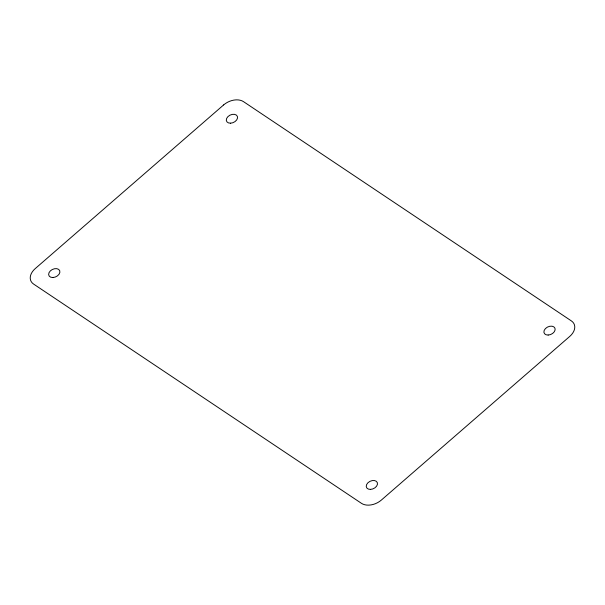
<?xml version="1.0" encoding="UTF-8"?>
<svg xmlns="http://www.w3.org/2000/svg" width="605" height="605" viewBox="0 0 605 605"><rect width="100%" height="100%" fill="white"/><g stroke="black" fill="none" stroke-linecap="round" stroke-linejoin="round"><path stroke-width="0.91" d="M223.646 104.922L35.226 268.605A14.838 10.156 -25.3 0 0 33.57 284.055L361.48 503.345A14.838 10.156 -25.3 0 0 381.354 500.078L569.774 336.395A14.838 10.156 -25.3 0 0 571.43 320.945L243.52 101.655A14.838 10.156 -25.3 0 0 223.646 104.922M230.49 123.193A5.937 4.061 -25.3 0 0 237.372 116.372A5.937 4.061 -25.3 0 0 227.919 116.629A5.937 4.061 -25.3 0 0 230.49 123.193M548.175 335.057A5.937 4.061 -25.3 0 0 554.936 328.175A5.937 4.061 -25.3 0 0 545.445 328.568A5.937 4.061 -25.3 0 0 548.175 335.057M370.366 489.4A5.937 4.061 -25.3 0 0 377.323 482.616A5.937 4.061 -25.3 0 0 367.908 482.79A5.937 4.061 -25.3 0 0 370.366 489.4M52.824 277.529A5.937 4.061 -25.3 0 0 59.721 270.715A5.937 4.061 -25.3 0 0 50.276 270.957A5.937 4.061 -25.3 0 0 52.824 277.529"/></g></svg>
